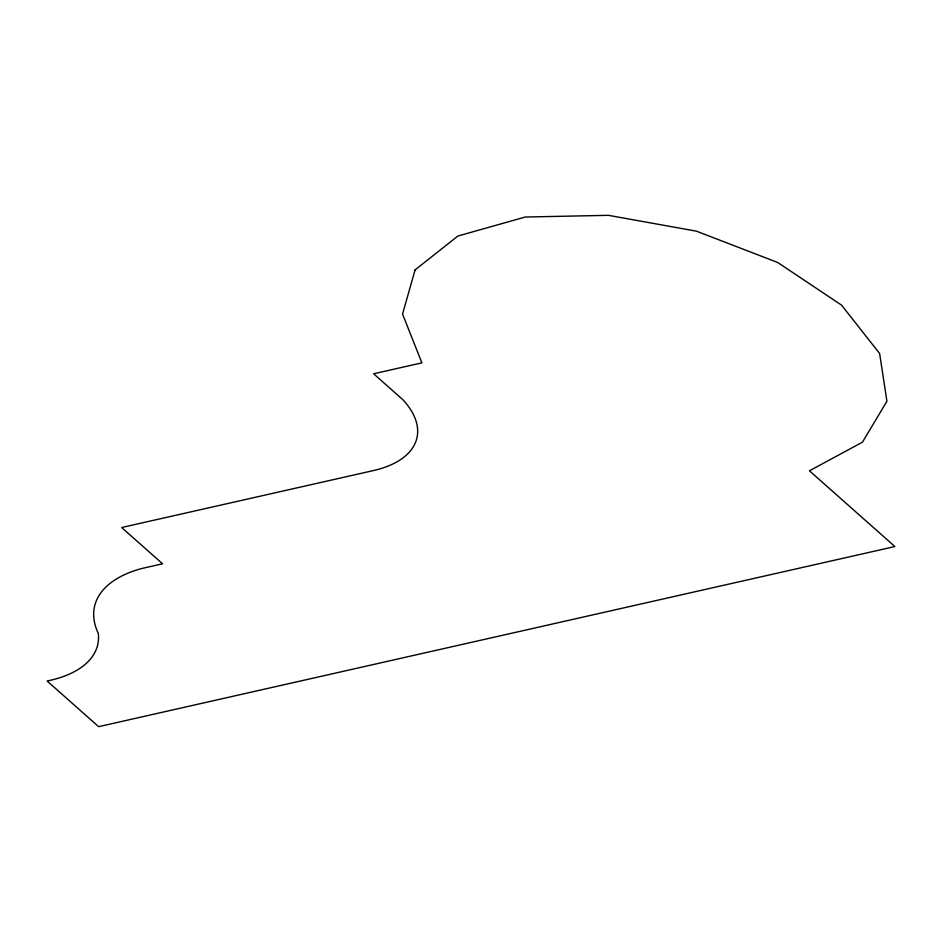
<?xml version="1.0" encoding="UTF-8"?>
<svg xmlns="http://www.w3.org/2000/svg" width="942" height="942" viewBox="0 0 942 942"><rect width="100%" height="100%" fill="white"/><g stroke="black" fill="none" stroke-linecap="round" stroke-linejoin="round"><path stroke-width="1.41" d="M415.092 269.871L402.552 314.075L421.886 362.858L373.633 373.774L402.623 399.467A111.003 56.838 12.7 0 1 374.704 470.282L121.659 527.52L162.577 563.799L141.689 568.532A132.857 68.024 12.7 0 0 98.274 633.365A120.8 61.854 12.7 0 1 47.1 680.995L98.627 726.671L894.9 546.548L809.449 470.8L862.448 442.175L886.917 401.292L879.628 353.509L841.547 305.126L777.68 262.477L696.409 231.167L608.426 215.329L525.271 217.025L457.871 236.042L415.092 269.871"/></g></svg>
